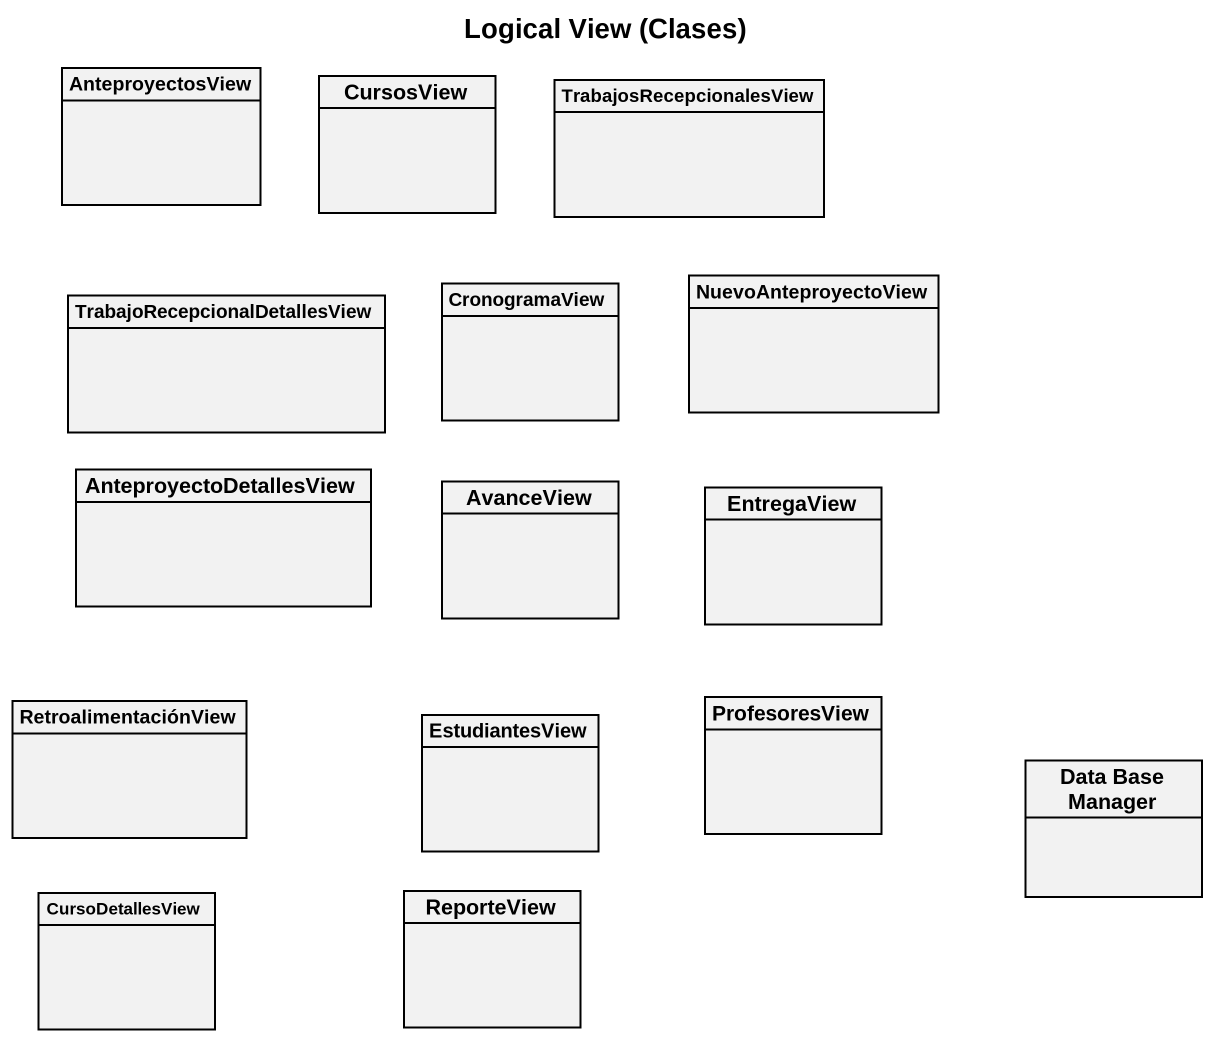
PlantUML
@startuml
title Logical View (Clases)
hide circle
hide empty members
class AnteproyectosView
class CursosView
class TrabajosRecepcionalesView
class NuevoAnteproyectoView
class "TrabajoRecepcionalDetallesView" as TrabajoRecepcionalDetallesVi
class CronogramaView
class AnteproyectoDetallesView
class AvanceView
class EntregaView
class RetroalimentaciónView
class EstudiantesView
class ProfesoresView
class "Data Base Manager" as Data_Base_Manager
class CursoDetallesView
class ReporteView
@enduml
